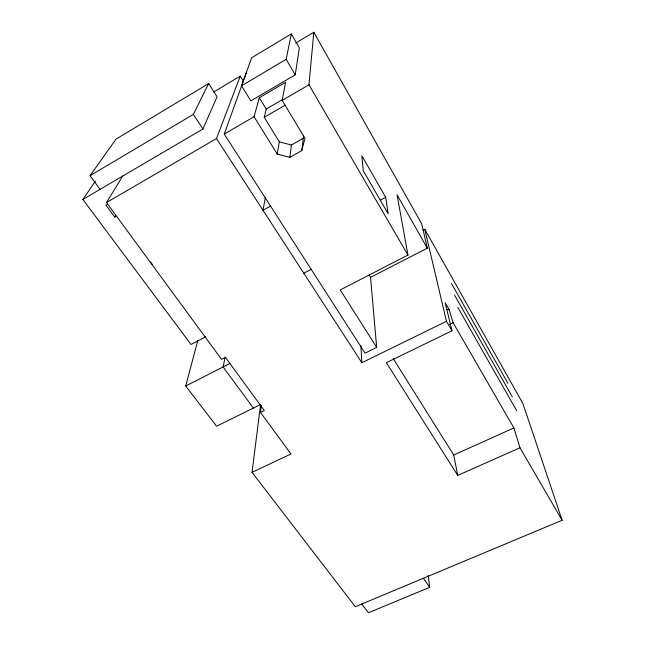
<?xml version="1.0" encoding="UTF-8"?>
<svg xmlns="http://www.w3.org/2000/svg" width="645" height="645" viewBox="0 0 645 645"><rect width="100%" height="100%" fill="white"/><g stroke="black" fill="none" stroke-linecap="round" stroke-linejoin="round"><path stroke-width="0.97" d="M246.471 72.425L224.242 134.063L365.046 353.137L376.672 347.413L340.254 289.911L407.954 255.057L308.971 84.793L313.817 32.25L295.684 43.062M301.763 150.632L304.98 138.369L282.171 100.378L285.558 82.342L259.314 97.734L254.057 116.729L277.237 154.066L289.823 157.356L301.763 150.632L303.642 135.781M423.007 230.233L424.789 229.306L522.901 403.528L562.126 520.265L355.322 606.727L252.05 472.358L290.976 453.959L260.467 412.381L261.322 405.447M252.05 472.358L260.524 404.834M289.823 157.356L291.435 145.028L302.924 138.514M295.217 74.82L299.353 47.859L291.346 33.927L251.679 57.736L241.553 85.793L250.857 100.862L295.217 74.82L286.146 59.332L291.346 33.927M277.237 154.066L279.333 141.835L264.232 117.301L266.224 109.029L259.314 97.734M265.353 197.426L262.983 210.27L270.545 206.102M225.113 357.193L223.114 366.957L253.396 408.083M260.096 404.786L216.583 426.2L185.704 386.016L197.83 340.358M260.467 412.381L264.281 410.518L225.484 357.403L221.59 359.402L106.49 202.538L216.486 138.57L240.263 76.118L243.431 81.27M205.771 336.779L191.025 344.478L82.874 199.458L202.917 129L217.075 96.766L208.69 83.528L116.035 139.118L90.074 175.658L100.096 189.348M90.074 175.658L193.371 114.375L208.69 83.528M107.659 204.175L105.965 205.158L114.737 217.091L115.657 215.47M106.49 202.538L122.752 176.053M82.874 199.458L95.379 181.18M213.519 92.074L240.263 76.118M241.553 85.793L286.146 59.332M266.224 109.029L283.091 99.217M224.242 134.063L254.057 116.729M282.171 100.378L308.971 84.793M264.232 117.301L285.074 105.224M114.737 217.091L115.947 216.397M380.494 200.063L385.71 197.273L361.853 155.776L363.248 170.78L388.169 213.817L385.71 197.273M303.811 273.23L311.196 269.352M376.672 347.413L370.561 277.334L427.329 248.164L421.709 223.839L313.817 32.25M185.704 386.016L229.926 363.482M216.486 138.57L361.853 362.724L446.453 321.291L424.789 229.306M449.492 324.483L453.096 322.726L449.218 309.745L445.179 302.731L451.976 330.788L386.355 362.7L457.732 475.397L519.983 447.783L513.896 427.949L453.096 322.726M457.732 475.397L453.733 455.031L513.896 427.949M428.175 575.388L429.723 587.329L368.424 612.75L361.781 604.026M446.324 309.471L449.218 309.745M279.333 141.835L291.435 145.028M423.354 578.283L429.723 587.329M193.371 114.375L202.917 129M393.248 358.644L453.733 455.031M368.98 274.762L370.561 277.334M446.453 321.291L451.976 330.788M519.983 447.783L562.126 520.265M457.837 307.407L516.782 410.873M454.556 295.088L512.259 396.764M427.329 248.164L397.054 194.855L407.954 255.057M451.444 283.397L507.946 383.332M360.894 345.752L361.853 362.724M152.542 264.514A6.458 5.66 22.3 0 1 150.64 261.918"/></g></svg>
